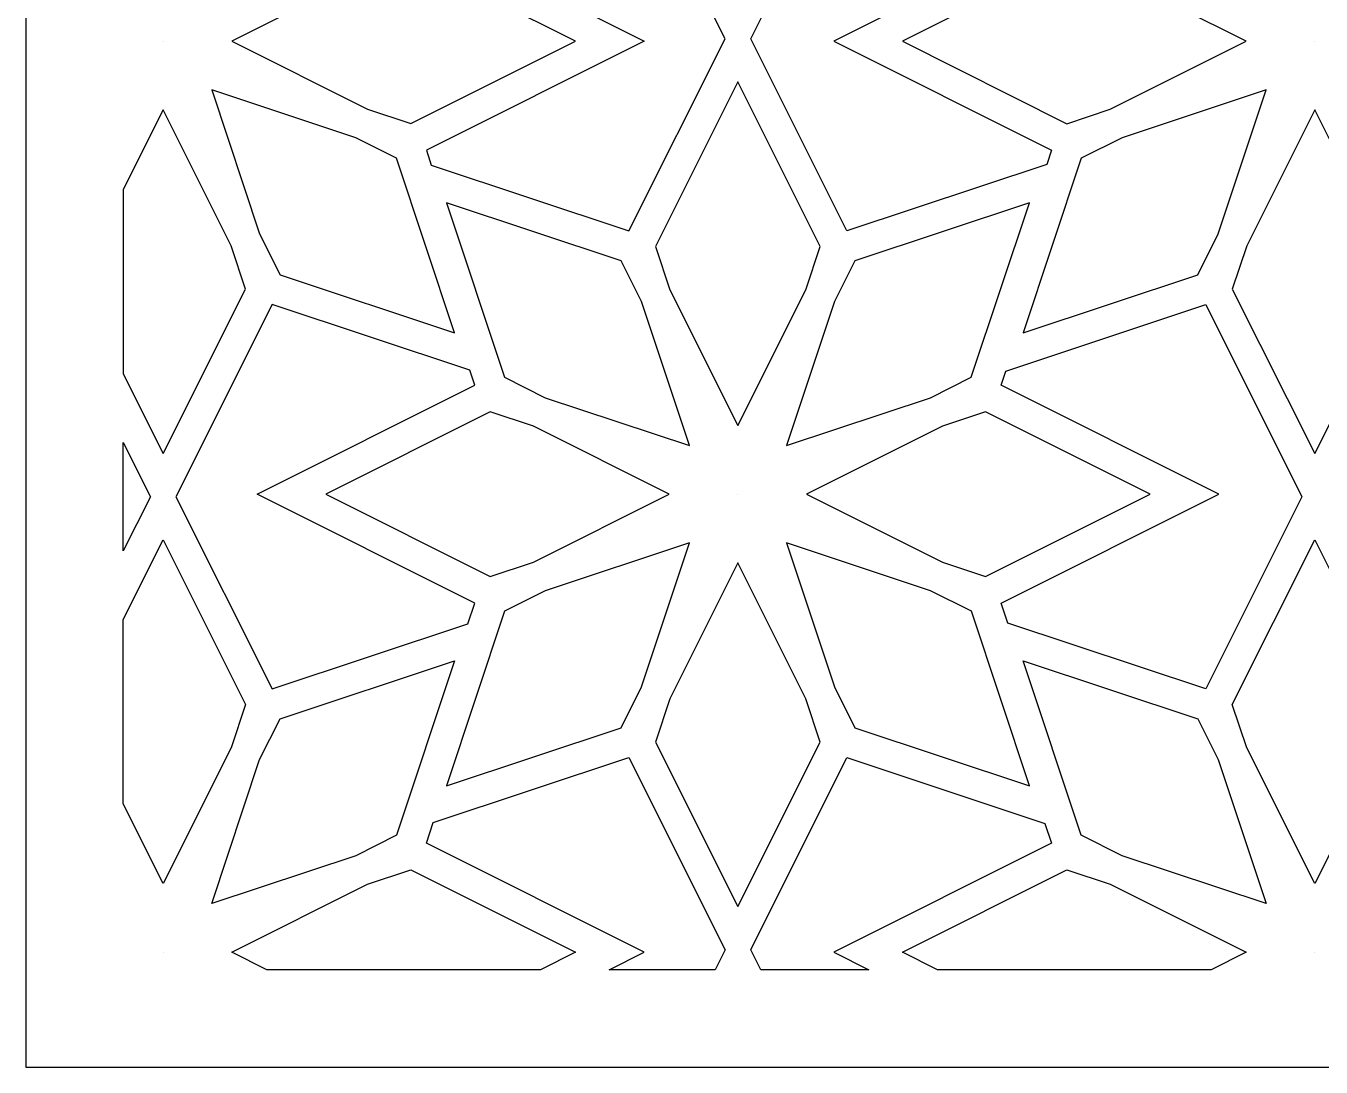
# Model space of a CAD drawing. Header units: centimetres. Extents: x 1.5 to 9.7, y -7.8 to 7.9.
# Drawn here: x 1.501 to 5.629, y -7.845 to -4.528 of the extents above; entities that cross this region are included whole.
import ezdxf

# ---------------------------------------------------------------- set-up
doc = ezdxf.new("R2010")
doc.units = ezdxf.units.CM
doc.header["$MEASUREMENT"] = 0
doc.layers.add('layer 1', color=7, linetype='Continuous')

msp = doc.modelspace()

# ---------------------------------------------------------------- linework, layer by layer
at = {"layer": 'layer 1', "color": 250, "lineweight": 30}
for points, knots in [([(1.50051, -7.84535), (1.50051, -7.84535), (1.50051, -7.72814), (1.50051, -7.72814), (1.50051, -7.72814), (1.50051, -7.72814), (1.50051, -7.58875), (1.50051, -7.58875), (1.50051, -7.58875), (1.50051, -7.58875), (1.50051, -7.36993), (1.50051, -7.36993), (1.50051, -7.36993), (1.50051, -7.36993), (1.50051, -7.23053), (1.50051, -7.23053), (1.50051, -7.23053), (1.50051, -7.23053), (1.50051, -6.71387), (1.50051, -6.71387), (1.50051, -6.71387), (1.50051, -6.71387), (1.50051, -6.61053), (1.50051, -6.61053), (1.50051, -6.61053), (1.50051, -6.61053), (1.50051, -6.09295), (1.50051, -6.09295), (1.50051, -6.09295), (1.50051, -6.09295), (1.50051, -5.94718), (1.50051, -5.94718), (1.50051, -5.94718), (1.50051, -5.94718), (1.50051, -5.44548), (1.50051, -5.44548), (1.50051, -5.44548), (1.50051, -5.44548), (1.50051, -5.34215), (1.50051, -5.34215), (1.50051, -5.34215), (1.50051, -5.34215), (1.50051, -4.82549), (1.50051, -4.82549), (1.50051, -4.82549), (1.50051, -4.82549), (1.50051, -4.68609), (1.50051, -4.68609), (1.50051, -4.68609), (1.50051, -4.68609), (1.50051, -4.46727), (1.50051, -4.46727), (1.50051, -4.46727), (1.50051, -4.46727), (1.50051, -4.32787), (1.50051, -4.32787), (1.50051, -4.32787), (1.50051, -4.32787), (1.50051, -3.81121), (1.50051, -3.81121), (1.50051, -3.81121), (1.50051, -3.81121), (1.50051, -3.70788), (1.50051, -3.70788), (1.50051, -3.70788), (1.50051, -3.70788), (1.50051, -3.19029), (1.50051, -3.19029), (1.50051, -3.19029), (1.50051, -3.19029), (1.50051, -3.04452), (1.50051, -3.04452), (1.50051, -3.04452), (1.50051, -3.04452), (1.50051, -2.54281), (1.50051, -2.54281), (1.50051, -2.54281), (1.50051, -2.54281), (1.50051, -2.43948), (1.50051, -2.43948), (1.50051, -2.43948), (1.50051, -2.43948), (1.50051, -1.92282), (1.50051, -1.92282), (1.50051, -1.92282), (1.50051, -1.92282), (1.50051, -1.78342), (1.50051, -1.78342), (1.50051, -1.78342), (1.50051, -1.78342), (1.50051, -1.5646), (1.50051, -1.5646), (1.50051, -1.5646), (1.50051, -1.5646), (1.50051, -1.4252), (1.50051, -1.4252), (1.50051, -1.4252), (1.50051, -1.4252), (1.50051, -0.90854), (1.50051, -0.90854), (1.50051, -0.90854), (1.50051, -0.90854), (1.50051, -0.80521), (1.50051, -0.80521), (1.50051, -0.80521), (1.50051, -0.80521), (1.50051, -0.28762), (1.50051, -0.28762), (1.50051, -0.28762), (1.50051, -0.28762), (1.50051, -0.14185), (1.50051, -0.14185), (1.50051, -0.14185), (1.50051, -0.14185), (1.50051, 0.35984), (1.50051, 0.35984), (1.50051, 0.35984), (1.50051, 0.35984), (1.50051, 0.46317), (1.50051, 0.46317), (1.50051, 0.46317), (1.50051, 0.46317), (1.50051, 0.97984), (1.50051, 0.97984), (1.50051, 0.97984), (1.50051, 0.97984), (1.50051, 1.11923), (1.50051, 1.11923), (1.50051, 1.11923), (1.50051, 1.11923), (1.50051, 1.33806), (1.50051, 1.33806), (1.50051, 1.33806), (1.50051, 1.33806), (1.50051, 1.47745), (1.50051, 1.47745), (1.50051, 1.47745), (1.50051, 1.47745), (1.50051, 1.99411), (1.50051, 1.99411), (1.50051, 1.99411), (1.50051, 1.99411), (1.50051, 2.09745), (1.50051, 2.09745), (1.50051, 2.09745), (1.50051, 2.09745), (1.50051, 2.61503), (1.50051, 2.61503), (1.50051, 2.61503), (1.50051, 2.61503), (1.50051, 2.7608), (1.50051, 2.7608), (1.50051, 2.7608), (1.50051, 2.7608), (1.50051, 3.26252), (1.50051, 3.26252), (1.50051, 3.26252), (1.50051, 3.26252), (1.50051, 3.36585), (1.50051, 3.36585), (1.50051, 3.36585), (1.50051, 3.36585), (1.50051, 3.88251), (1.50051, 3.88251), (1.50051, 3.88251), (1.50051, 3.88251), (1.50051, 4.0219), (1.50051, 4.0219), (1.50051, 4.0219), (1.50051, 4.0219), (1.50051, 4.24073), (1.50051, 4.24073), (1.50051, 4.24073), (1.50051, 4.24073), (1.50051, 4.38012), (1.50051, 4.38012), (1.50051, 4.38012), (1.50051, 4.38012), (1.50051, 4.89679), (1.50051, 4.89679), (1.50051, 4.89679), (1.50051, 4.89679), (1.50051, 5.00012), (1.50051, 5.00012), (1.50051, 5.00012), (1.50051, 5.00012), (1.50051, 5.5177), (1.50051, 5.5177), (1.50051, 5.5177), (1.50051, 5.5177), (1.50051, 5.66348), (1.50051, 5.66348), (1.50051, 5.66348), (1.50051, 5.66348), (1.50051, 6.16517), (1.50051, 6.16517), (1.50051, 6.16517), (1.50051, 6.16517), (1.50051, 6.2685), (1.50051, 6.2685), (1.50051, 6.2685), (1.50051, 6.2685), (1.50051, 6.78516), (1.50051, 6.78516), (1.50051, 6.78516), (1.50051, 6.78516), (1.50051, 6.92456), (1.50051, 6.92456), (1.50051, 6.92456), (1.50051, 6.92456), (1.50051, 7.14338), (1.50051, 7.14338), (1.50051, 7.14338), (1.50051, 7.14338), (1.50051, 7.28278), (1.50051, 7.28278), (1.50051, 7.28278), (1.50051, 7.28278), (1.50051, 7.79944), (1.50051, 7.79944), (1.50051, 7.79944), (1.50051, 7.79944), (1.50051, 7.87875), (1.50051, 7.87875), (1.50051, 7.87875), (1.50051, 7.87875), (9.72463, 7.87875), (9.72463, 7.87875), (9.72463, 7.87875), (9.72463, 7.87875), (9.72463, 7.85755), (9.72463, 7.85755), (9.72463, 7.85755), (9.72463, 7.85755), (9.72463, 7.75422), (9.72463, 7.75422), (9.72463, 7.75422), (9.72463, 7.75422), (9.72463, 7.23755), (9.72463, 7.23755), (9.72463, 7.23755), (9.72463, 7.23755), (9.72463, 7.09941), (9.72463, 7.09941), (9.72463, 7.09941), (9.72463, 7.09941), (9.72463, 6.87311), (9.72463, 6.87311), (9.72463, 6.87311), (9.72463, 6.87311), (9.72463, 6.73498), (9.72463, 6.73498), (9.72463, 6.73498), (9.72463, 6.73498), (9.72463, 6.21832), (9.72463, 6.21832), (9.72463, 6.21832), (9.72463, 6.21832), (9.72463, 6.11498), (9.72463, 6.11498), (9.72463, 6.11498), (9.72463, 6.11498), (9.72463, 5.61579), (9.72463, 5.61579), (9.72463, 5.61579), (9.72463, 5.61579), (9.72463, 5.46994), (9.72463, 5.46994), (9.72463, 5.46994), (9.72463, 5.46994), (9.72463, 4.95488), (9.72463, 4.95488), (9.72463, 4.95488), (9.72463, 4.95488), (9.72463, 4.85154), (9.72463, 4.85154), (9.72463, 4.85154), (9.72463, 4.85154), (9.72463, 4.33488), (9.72463, 4.33488), (9.72463, 4.33488), (9.72463, 4.33488), (9.72463, 4.19674), (9.72463, 4.19674), (9.72463, 4.19674), (9.72463, 4.19674), (9.72463, 3.97044), (9.72463, 3.97044), (9.72463, 3.97044), (9.72463, 3.97044), (9.72463, 3.8323), (9.72463, 3.8323), (9.72463, 3.8323), (9.72463, 3.8323), (9.72463, 3.31564), (9.72463, 3.31564), (9.72463, 3.31564), (9.72463, 3.31564), (9.72463, 3.21231), (9.72463, 3.21231), (9.72463, 3.21231), (9.72463, 3.21231), (9.72463, 2.71314), (9.72463, 2.71314), (9.72463, 2.71314), (9.72463, 2.71314), (9.72463, 2.56729), (9.72463, 2.56729), (9.72463, 2.56729), (9.72463, 2.56729), (9.72463, 2.05222), (9.72463, 2.05222), (9.72463, 2.05222), (9.72463, 2.05222), (9.72463, 1.94889), (9.72463, 1.94889), (9.72463, 1.94889), (9.72463, 1.94889), (9.72463, 1.43222), (9.72463, 1.43222), (9.72463, 1.43222), (9.72463, 1.43222), (9.72463, 1.29409), (9.72463, 1.29409), (9.72463, 1.29409), (9.72463, 1.29409), (9.72463, 1.06779), (9.72463, 1.06779), (9.72463, 1.06779), (9.72463, 1.06779), (9.72463, 0.92965), (9.72463, 0.92965), (9.72463, 0.92965), (9.72463, 0.92965), (9.72463, 0.41299), (9.72463, 0.41299), (9.72463, 0.41299), (9.72463, 0.41299), (9.72463, 0.30965), (9.72463, 0.30965), (9.72463, 0.30965), (9.72463, 0.30965), (9.72463, -0.18953), (9.72463, -0.18953), (9.72463, -0.18953), (9.72463, -0.18953), (9.72463, -0.33539), (9.72463, -0.33539), (9.72463, -0.33539), (9.72463, -0.33539), (9.72463, -0.85045), (9.72463, -0.85045), (9.72463, -0.85045), (9.72463, -0.85045), (9.72463, -0.95378), (9.72463, -0.95378), (9.72463, -0.95378), (9.72463, -0.95378), (9.72463, -1.47044), (9.72463, -1.47044), (9.72463, -1.47044), (9.72463, -1.47044), (9.72463, -1.60858), (9.72463, -1.60858), (9.72463, -1.60858), (9.72463, -1.60858), (9.72463, -1.83488), (9.72463, -1.83488), (9.72463, -1.83488), (9.72463, -1.83488), (9.72463, -1.97302), (9.72463, -1.97302), (9.72463, -1.97302), (9.72463, -1.97302), (9.72463, -2.48968), (9.72463, -2.48968), (9.72463, -2.48968), (9.72463, -2.48968), (9.72463, -2.59302), (9.72463, -2.59302), (9.72463, -2.59302), (9.72463, -2.59302), (9.72463, -3.09219), (9.72463, -3.09219), (9.72463, -3.09219), (9.72463, -3.09219), (9.72463, -3.23804), (9.72463, -3.23804), (9.72463, -3.23804), (9.72463, -3.23804), (9.72463, -3.7531), (9.72463, -3.7531), (9.72463, -3.7531), (9.72463, -3.7531), (9.72463, -3.85644), (9.72463, -3.85644), (9.72463, -3.85644), (9.72463, -3.85644), (9.72463, -4.3731), (9.72463, -4.3731), (9.72463, -4.3731), (9.72463, -4.3731), (9.72463, -4.51124), (9.72463, -4.51124), (9.72463, -4.51124), (9.72463, -4.51124), (9.72463, -4.73754), (9.72463, -4.73754), (9.72463, -4.73754), (9.72463, -4.73754), (9.72463, -4.87568), (9.72463, -4.87568), (9.72463, -4.87568), (9.72463, -4.87568), (9.72463, -5.39234), (9.72463, -5.39234), (9.72463, -5.39234), (9.72463, -5.39234), (9.72463, -5.49567), (9.72463, -5.49567), (9.72463, -5.49567), (9.72463, -5.49567), (9.72463, -5.99486), (9.72463, -5.99486), (9.72463, -5.99486), (9.72463, -5.99486), (9.72463, -6.14071), (9.72463, -6.14071), (9.72463, -6.14071), (9.72463, -6.14071), (9.72463, -6.65577), (9.72463, -6.65577), (9.72463, -6.65577), (9.72463, -6.65577), (9.72463, -6.75911), (9.72463, -6.75911), (9.72463, -6.75911), (9.72463, -6.75911), (9.72463, -7.27577), (9.72463, -7.27577), (9.72463, -7.27577), (9.72463, -7.27577), (9.72463, -7.41391), (9.72463, -7.41391), (9.72463, -7.41391), (9.72463, -7.41391), (9.72463, -7.64021), (9.72463, -7.64021), (9.72463, -7.64021), (9.72463, -7.64021), (9.72463, -7.77835), (9.72463, -7.77835), (9.72463, -7.77835), (9.72463, -7.77835), (9.72463, -7.84535), (9.72463, -7.84535), (9.72463, -7.84535), (9.72463, -7.84535), (1.50051, -7.84535), (1.50051, -7.84535)], [0, 0, 0, 0, 0.0086207, 0.0086207, 0.0086207, 0.0086207, 0.0172414, 0.0172414, 0.0172414, 0.0172414, 0.0258621, 0.0258621, 0.0258621, 0.0258621, 0.0344828, 0.0344828, 0.0344828, 0.0344828, 0.0431034, 0.0431034, 0.0431034, 0.0431034, 0.0517241, 0.0517241, 0.0517241, 0.0517241, 0.0603448, 0.0603448, 0.0603448, 0.0603448, 0.0689655, 0.0689655, 0.0689655, 0.0689655, 0.0775862, 0.0775862, 0.0775862, 0.0775862, 0.0862069, 0.0862069, 0.0862069, 0.0862069, 0.0948276, 0.0948276, 0.0948276, 0.0948276, 0.1034483, 0.1034483, 0.1034483, 0.1034483, 0.112069, 0.112069, 0.112069, 0.112069, 0.1206897, 0.1206897, 0.1206897, 0.1206897, 0.1293103, 0.1293103, 0.1293103, 0.1293103, 0.137931, 0.137931, 0.137931, 0.137931, 0.1465517, 0.1465517, 0.1465517, 0.1465517, 0.1551724, 0.1551724, 0.1551724, 0.1551724, 0.1637931, 0.1637931, 0.1637931, 0.1637931, 0.1724138, 0.1724138, 0.1724138, 0.1724138, 0.1810345, 0.1810345, 0.1810345, 0.1810345, 0.1896552, 0.1896552, 0.1896552, 0.1896552, 0.1982759, 0.1982759, 0.1982759, 0.1982759, 0.2068966, 0.2068966, 0.2068966, 0.2068966, 0.2155172, 0.2155172, 0.2155172, 0.2155172, 0.2241379, 0.2241379, 0.2241379, 0.2241379, 0.2327586, 0.2327586, 0.2327586, 0.2327586, 0.2413793, 0.2413793, 0.2413793, 0.2413793, 0.25, 0.25, 0.25, 0.25, 0.2586207, 0.2586207, 0.2586207, 0.2586207, 0.2672414, 0.2672414, 0.2672414, 0.2672414, 0.2758621, 0.2758621, 0.2758621, 0.2758621, 0.2844828, 0.2844828, 0.2844828, 0.2844828, 0.2931034, 0.2931034, 0.2931034, 0.2931034, 0.3017241, 0.3017241, 0.3017241, 0.3017241, 0.3103448, 0.3103448, 0.3103448, 0.3103448, 0.3189655, 0.3189655, 0.3189655, 0.3189655, 0.3275862, 0.3275862, 0.3275862, 0.3275862, 0.3362069, 0.3362069, 0.3362069, 0.3362069, 0.3448276, 0.3448276, 0.3448276, 0.3448276, 0.3534483, 0.3534483, 0.3534483, 0.3534483, 0.362069, 0.362069, 0.362069, 0.362069, 0.3706897, 0.3706897, 0.3706897, 0.3706897, 0.3793103, 0.3793103, 0.3793103, 0.3793103, 0.387931, 0.387931, 0.387931, 0.387931, 0.3965517, 0.3965517, 0.3965517, 0.3965517, 0.4051724, 0.4051724, 0.4051724, 0.4051724, 0.4137931, 0.4137931, 0.4137931, 0.4137931, 0.4224138, 0.4224138, 0.4224138, 0.4224138, 0.4310345, 0.4310345, 0.4310345, 0.4310345, 0.4396552, 0.4396552, 0.4396552, 0.4396552, 0.4482759, 0.4482759, 0.4482759, 0.4482759, 0.4568966, 0.4568966, 0.4568966, 0.4568966, 0.4655172, 0.4655172, 0.4655172, 0.4655172, 0.4741379, 0.4741379, 0.4741379, 0.4741379, 0.4827586, 0.4827586, 0.4827586, 0.4827586, 0.4913793, 0.4913793, 0.4913793, 0.4913793, 0.5, 0.5, 0.5, 0.5, 0.5086207, 0.5086207, 0.5086207, 0.5086207, 0.5172414, 0.5172414, 0.5172414, 0.5172414, 0.5258621, 0.5258621, 0.5258621, 0.5258621, 0.5344828, 0.5344828, 0.5344828, 0.5344828, 0.5431034, 0.5431034, 0.5431034, 0.5431034, 0.5517241, 0.5517241, 0.5517241, 0.5517241, 0.5603448, 0.5603448, 0.5603448, 0.5603448, 0.5689655, 0.5689655, 0.5689655, 0.5689655, 0.5775862, 0.5775862, 0.5775862, 0.5775862, 0.5862069, 0.5862069, 0.5862069, 0.5862069, 0.5948276, 0.5948276, 0.5948276, 0.5948276, 0.6034483, 0.6034483, 0.6034483, 0.6034483, 0.612069, 0.612069, 0.612069, 0.612069, 0.6206897, 0.6206897, 0.6206897, 0.6206897, 0.6293103, 0.6293103, 0.6293103, 0.6293103, 0.637931, 0.637931, 0.637931, 0.637931, 0.6465517, 0.6465517, 0.6465517, 0.6465517, 0.6551724, 0.6551724, 0.6551724, 0.6551724, 0.6637931, 0.6637931, 0.6637931, 0.6637931, 0.6724138, 0.6724138, 0.6724138, 0.6724138, 0.6810345, 0.6810345, 0.6810345, 0.6810345, 0.6896552, 0.6896552, 0.6896552, 0.6896552, 0.6982759, 0.6982759, 0.6982759, 0.6982759, 0.7068966, 0.7068966, 0.7068966, 0.7068966, 0.7155172, 0.7155172, 0.7155172, 0.7155172, 0.7241379, 0.7241379, 0.7241379, 0.7241379, 0.7327586, 0.7327586, 0.7327586, 0.7327586, 0.7413793, 0.7413793, 0.7413793, 0.7413793, 0.75, 0.75, 0.75, 0.75, 0.7586207, 0.7586207, 0.7586207, 0.7586207, 0.7672414, 0.7672414, 0.7672414, 0.7672414, 0.7758621, 0.7758621, 0.7758621, 0.7758621, 0.7844828, 0.7844828, 0.7844828, 0.7844828, 0.7931034, 0.7931034, 0.7931034, 0.7931034, 0.8017241, 0.8017241, 0.8017241, 0.8017241, 0.8103448, 0.8103448, 0.8103448, 0.8103448, 0.8189655, 0.8189655, 0.8189655, 0.8189655, 0.8275862, 0.8275862, 0.8275862, 0.8275862, 0.8362069, 0.8362069, 0.8362069, 0.8362069, 0.8448276, 0.8448276, 0.8448276, 0.8448276, 0.8534483, 0.8534483, 0.8534483, 0.8534483, 0.862069, 0.862069, 0.862069, 0.862069, 0.8706897, 0.8706897, 0.8706897, 0.8706897, 0.8793103, 0.8793103, 0.8793103, 0.8793103, 0.887931, 0.887931, 0.887931, 0.887931, 0.8965517, 0.8965517, 0.8965517, 0.8965517, 0.9051724, 0.9051724, 0.9051724, 0.9051724, 0.9137931, 0.9137931, 0.9137931, 0.9137931, 0.9224138, 0.9224138, 0.9224138, 0.9224138, 0.9310345, 0.9310345, 0.9310345, 0.9310345, 0.9396552, 0.9396552, 0.9396552, 0.9396552, 0.9482759, 0.9482759, 0.9482759, 0.9482759, 0.9568966, 0.9568966, 0.9568966, 0.9568966, 0.9655172, 0.9655172, 0.9655172, 0.9655172, 0.9741379, 0.9741379, 0.9741379, 0.9741379, 0.9827586, 0.9827586, 0.9827586, 0.9827586, 1, 1, 1, 1]), ([(2.79264, -4.97174), (2.79264, -4.97174), (2.77682, -4.92415), (2.77682, -4.92415), (2.77682, -4.92415), (2.77682, -4.92415), (3.4706, -4.57667), (3.4706, -4.57667), (3.4706, -4.57667), (3.4706, -4.57667), (2.77681, -4.22919), (2.77681, -4.22919), (2.77681, -4.22919), (2.77681, -4.22919), (2.79857, -4.16376), (2.79857, -4.16376), (2.79857, -4.16376), (2.79857, -4.16376), (3.42238, -3.95629), (3.42238, -3.95629), (3.42238, -3.95629), (3.42238, -3.95629), (3.72912, -4.56873), (3.72912, -4.56873), (3.72912, -4.56873), (3.72912, -4.56873), (3.42238, -5.18117), (3.42238, -5.18117), (3.42238, -5.18117), (3.42238, -5.18117), (2.79264, -4.97174), (2.79264, -4.97174)], [0, 0, 0, 0, 0.1111111, 0.1111111, 0.1111111, 0.1111111, 0.2222222, 0.2222222, 0.2222222, 0.2222222, 0.3333333, 0.3333333, 0.3333333, 0.3333333, 0.4444444, 0.4444444, 0.4444444, 0.4444444, 0.5555556, 0.5555556, 0.5555556, 0.5555556, 0.6666667, 0.6666667, 0.6666667, 0.6666667, 0.7777778, 0.7777778, 0.7777778, 0.7777778, 1, 1, 1, 1]), ([(4.74828, -4.16614), (4.74828, -4.16614), (4.11735, -3.9563), (4.11735, -3.9563), (4.11735, -3.9563), (4.11735, -3.9563), (3.81061, -4.56873), (3.81061, -4.56873), (3.81061, -4.56873), (3.81061, -4.56873), (4.11735, -5.18117), (4.11735, -5.18117), (4.11735, -5.18117), (4.11735, -5.18117), (4.75423, -4.96935), (4.75423, -4.96935), (4.75423, -4.96935), (4.75423, -4.96935), (4.76926, -4.92417), (4.76926, -4.92417), (4.76926, -4.92417), (4.76926, -4.92417), (4.07547, -4.57668), (4.07547, -4.57668), (4.07547, -4.57668), (4.07547, -4.57668), (4.76925, -4.2292), (4.76925, -4.2292), (4.76925, -4.2292), (4.76925, -4.2292), (4.74828, -4.16614), (4.74828, -4.16614)], [0, 0, 0, 0, 0.1111111, 0.1111111, 0.1111111, 0.1111111, 0.2222222, 0.2222222, 0.2222222, 0.2222222, 0.3333333, 0.3333333, 0.3333333, 0.3333333, 0.4444444, 0.4444444, 0.4444444, 0.4444444, 0.5555556, 0.5555556, 0.5555556, 0.5555556, 0.6666667, 0.6666667, 0.6666667, 0.6666667, 0.7777778, 0.7777778, 0.7777778, 0.7777778, 1, 1, 1, 1]), ([(2.7274, -4.83924), (2.7274, -4.83924), (2.58966, -4.79343), (2.58966, -4.79343), (2.58966, -4.79343), (2.58966, -4.79343), (2.15688, -4.57667), (2.15688, -4.57667), (2.15688, -4.57667), (2.15688, -4.57667), (2.58965, -4.35992), (2.58965, -4.35992), (2.58965, -4.35992), (2.58965, -4.35992), (2.7274, -4.31411), (2.7274, -4.31411), (2.7274, -4.31411), (2.7274, -4.31411), (3.25165, -4.57667), (3.25165, -4.57667), (3.25165, -4.57667), (3.25165, -4.57667), (2.7274, -4.83924), (2.7274, -4.83924)], [0, 0, 0, 0, 0.1428571, 0.1428571, 0.1428571, 0.1428571, 0.2857143, 0.2857143, 0.2857143, 0.2857143, 0.4285714, 0.4285714, 0.4285714, 0.4285714, 0.5714286, 0.5714286, 0.5714286, 0.5714286, 0.7142857, 0.7142857, 0.7142857, 0.7142857, 1, 1, 1, 1]), ([(4.95643, -4.79343), (4.95643, -4.79343), (4.81867, -4.83925), (4.81867, -4.83925), (4.81867, -4.83925), (4.81867, -4.83925), (4.29442, -4.57668), (4.29442, -4.57668), (4.29442, -4.57668), (4.29442, -4.57668), (4.81867, -4.31411), (4.81867, -4.31411), (4.81867, -4.31411), (4.81867, -4.31411), (4.95642, -4.35992), (4.95642, -4.35992), (4.95642, -4.35992), (4.95642, -4.35992), (5.3892, -4.57668), (5.3892, -4.57668), (5.3892, -4.57668), (5.3892, -4.57668), (4.95643, -4.79343), (4.95643, -4.79343)], [0, 0, 0, 0, 0.1428571, 0.1428571, 0.1428571, 0.1428571, 0.2857143, 0.2857143, 0.2857143, 0.2857143, 0.4285714, 0.4285714, 0.4285714, 0.4285714, 0.5714286, 0.5714286, 0.5714286, 0.5714286, 0.7142857, 0.7142857, 0.7142857, 0.7142857, 1, 1, 1, 1]), ([(1.93791, -4.57669), (1.93791, -4.57669), (1.93792, -4.57668), (1.93792, -4.57668), (1.93792, -4.57668), (1.93792, -4.57668), (1.93791, -4.57668), (1.93791, -4.57668), (1.93791, -4.57668), (1.93791, -4.57668), (1.93791, -4.57668), (1.93791, -4.57668), (1.93791, -4.57668), (1.93791, -4.57668), (1.93791, -4.57667), (1.93791, -4.57667), (1.93791, -4.57667), (1.93791, -4.57667), (1.93791, -4.57668), (1.93791, -4.57668), (1.93791, -4.57668), (1.93791, -4.57668), (1.93793, -4.57666), (1.93793, -4.57666), (1.93793, -4.57666), (1.93793, -4.57666), (1.93792, -4.57667), (1.93792, -4.57667), (1.93792, -4.57667), (1.93792, -4.57667), (1.93793, -4.57667), (1.93793, -4.57667), (1.93793, -4.57667), (1.93793, -4.57667), (1.93792, -4.57667), (1.93792, -4.57667), (1.93792, -4.57667), (1.93792, -4.57667), (1.93794, -4.57668), (1.93794, -4.57668), (1.93794, -4.57668), (1.93794, -4.57668), (1.93793, -4.57668), (1.93793, -4.57668), (1.93793, -4.57668), (1.93793, -4.57668), (1.93793, -4.57669), (1.93793, -4.57669), (1.93793, -4.57669), (1.93793, -4.57669), (1.93793, -4.57668), (1.93793, -4.57668), (1.93793, -4.57668), (1.93793, -4.57668), (1.93792, -4.5767), (1.93792, -4.5767), (1.93792, -4.5767), (1.93792, -4.5767), (1.93792, -4.57668), (1.93792, -4.57668), (1.93792, -4.57668), (1.93792, -4.57668), (1.93791, -4.57669), (1.93791, -4.57669)], [0, 0, 0, 0, 0.0588235, 0.0588235, 0.0588235, 0.0588235, 0.1176471, 0.1176471, 0.1176471, 0.1176471, 0.1764706, 0.1764706, 0.1764706, 0.1764706, 0.2352941, 0.2352941, 0.2352941, 0.2352941, 0.2941176, 0.2941176, 0.2941176, 0.2941176, 0.3529412, 0.3529412, 0.3529412, 0.3529412, 0.4117647, 0.4117647, 0.4117647, 0.4117647, 0.4705882, 0.4705882, 0.4705882, 0.4705882, 0.5294118, 0.5294118, 0.5294118, 0.5294118, 0.5882353, 0.5882353, 0.5882353, 0.5882353, 0.6470588, 0.6470588, 0.6470588, 0.6470588, 0.7058824, 0.7058824, 0.7058824, 0.7058824, 0.7647059, 0.7647059, 0.7647059, 0.7647059, 0.8235294, 0.8235294, 0.8235294, 0.8235294, 0.8823529, 0.8823529, 0.8823529, 0.8823529, 1, 1, 1, 1]), ([(5.60814, -4.57669), (5.60814, -4.57669), (5.60815, -4.57668), (5.60815, -4.57668), (5.60815, -4.57668), (5.60815, -4.57668), (5.60814, -4.57668), (5.60814, -4.57668), (5.60814, -4.57668), (5.60814, -4.57668), (5.60815, -4.57668), (5.60815, -4.57668), (5.60815, -4.57668), (5.60815, -4.57668), (5.60815, -4.57667), (5.60815, -4.57667), (5.60815, -4.57667), (5.60815, -4.57667), (5.60815, -4.57668), (5.60815, -4.57668), (5.60815, -4.57668), (5.60815, -4.57668), (5.60815, -4.57666), (5.60815, -4.57666), (5.60815, -4.57666), (5.60815, -4.57666), (5.60815, -4.57667), (5.60815, -4.57667), (5.60815, -4.57667), (5.60815, -4.57667), (5.60816, -4.57667), (5.60816, -4.57667), (5.60816, -4.57667), (5.60816, -4.57667), (5.60815, -4.57667), (5.60815, -4.57667), (5.60815, -4.57667), (5.60815, -4.57667), (5.60817, -4.57668), (5.60817, -4.57668), (5.60817, -4.57668), (5.60817, -4.57668), (5.60815, -4.57668), (5.60815, -4.57668), (5.60815, -4.57668), (5.60815, -4.57668), (5.60816, -4.57669), (5.60816, -4.57669), (5.60816, -4.57669), (5.60816, -4.57669), (5.60815, -4.57668), (5.60815, -4.57668), (5.60815, -4.57668), (5.60815, -4.57668), (5.60815, -4.5767), (5.60815, -4.5767), (5.60815, -4.5767), (5.60815, -4.5767), (5.60815, -4.57668), (5.60815, -4.57668), (5.60815, -4.57668), (5.60815, -4.57668), (5.60814, -4.57669), (5.60814, -4.57669)], [0, 0, 0, 0, 0.0588235, 0.0588235, 0.0588235, 0.0588235, 0.1176471, 0.1176471, 0.1176471, 0.1176471, 0.1764706, 0.1764706, 0.1764706, 0.1764706, 0.2352941, 0.2352941, 0.2352941, 0.2352941, 0.2941176, 0.2941176, 0.2941176, 0.2941176, 0.3529412, 0.3529412, 0.3529412, 0.3529412, 0.4117647, 0.4117647, 0.4117647, 0.4117647, 0.4705882, 0.4705882, 0.4705882, 0.4705882, 0.5294118, 0.5294118, 0.5294118, 0.5294118, 0.5882353, 0.5882353, 0.5882353, 0.5882353, 0.6470588, 0.6470588, 0.6470588, 0.6470588, 0.7058824, 0.7058824, 0.7058824, 0.7058824, 0.7647059, 0.7647059, 0.7647059, 0.7647059, 0.8235294, 0.8235294, 0.8235294, 0.8235294, 0.8823529, 0.8823529, 0.8823529, 0.8823529, 1, 1, 1, 1]), ([(2.31051, -5.32058), (2.31051, -5.32058), (2.2455, -5.19079), (2.2455, -5.19079), (2.2455, -5.19079), (2.2455, -5.19079), (2.09275, -4.7315), (2.09275, -4.7315), (2.09275, -4.7315), (2.09275, -4.7315), (2.55203, -4.88425), (2.55203, -4.88425), (2.55203, -4.88425), (2.55203, -4.88425), (2.68184, -4.94926), (2.68184, -4.94926), (2.68184, -4.94926), (2.68184, -4.94926), (2.86687, -5.50562), (2.86687, -5.50562), (2.86687, -5.50562), (2.86687, -5.50562), (2.31051, -5.32058), (2.31051, -5.32058)], [0, 0, 0, 0, 0.1428571, 0.1428571, 0.1428571, 0.1428571, 0.2857143, 0.2857143, 0.2857143, 0.2857143, 0.4285714, 0.4285714, 0.4285714, 0.4285714, 0.5714286, 0.5714286, 0.5714286, 0.5714286, 0.7142857, 0.7142857, 0.7142857, 0.7142857, 1, 1, 1, 1]), ([(4.03244, -5.23059), (4.03244, -5.23059), (3.98662, -5.36833), (3.98662, -5.36833), (3.98662, -5.36833), (3.98662, -5.36833), (3.76987, -5.80111), (3.76987, -5.80111), (3.76987, -5.80111), (3.76987, -5.80111), (3.55311, -5.36834), (3.55311, -5.36834), (3.55311, -5.36834), (3.55311, -5.36834), (3.5073, -5.23058), (3.5073, -5.23058), (3.5073, -5.23058), (3.5073, -5.23058), (3.76986, -4.70634), (3.76986, -4.70634), (3.76986, -4.70634), (3.76986, -4.70634), (4.03244, -5.23059), (4.03244, -5.23059)], [0, 0, 0, 0, 0.1428571, 0.1428571, 0.1428571, 0.1428571, 0.2857143, 0.2857143, 0.2857143, 0.2857143, 0.4285714, 0.4285714, 0.4285714, 0.4285714, 0.5714286, 0.5714286, 0.5714286, 0.5714286, 0.7142857, 0.7142857, 0.7142857, 0.7142857, 1, 1, 1, 1]), ([(4.86425, -4.94926), (4.86425, -4.94926), (4.99403, -4.88425), (4.99403, -4.88425), (4.99403, -4.88425), (4.99403, -4.88425), (5.45333, -4.7315), (5.45333, -4.7315), (5.45333, -4.7315), (5.45333, -4.7315), (5.30058, -5.19079), (5.30058, -5.19079), (5.30058, -5.19079), (5.30058, -5.19079), (5.23557, -5.32059), (5.23557, -5.32059), (5.23557, -5.32059), (5.23557, -5.32059), (4.67921, -5.50562), (4.67921, -5.50562), (4.67921, -5.50562), (4.67921, -5.50562), (4.86425, -4.94926), (4.86425, -4.94926)], [0, 0, 0, 0, 0.1428571, 0.1428571, 0.1428571, 0.1428571, 0.2857143, 0.2857143, 0.2857143, 0.2857143, 0.4285714, 0.4285714, 0.4285714, 0.4285714, 0.5714286, 0.5714286, 0.5714286, 0.5714286, 0.7142857, 0.7142857, 0.7142857, 0.7142857, 1, 1, 1, 1]), ([(1.81086, -5.04934), (1.81086, -5.04934), (1.93793, -4.79563), (1.93793, -4.79563), (1.93793, -4.79563), (1.93793, -4.79563), (2.15468, -5.2284), (2.15468, -5.2284), (2.15468, -5.2284), (2.15468, -5.2284), (2.20049, -5.36616), (2.20049, -5.36616), (2.20049, -5.36616), (2.20049, -5.36616), (1.93793, -5.8904), (1.93793, -5.8904), (1.93793, -5.8904), (1.93793, -5.8904), (1.81086, -5.63669), (1.81086, -5.63669), (1.81086, -5.63669), (1.81086, -5.63669), (1.81086, -5.04934), (1.81086, -5.04934)], [0, 0, 0, 0, 0.1428571, 0.1428571, 0.1428571, 0.1428571, 0.2857143, 0.2857143, 0.2857143, 0.2857143, 0.4285714, 0.4285714, 0.4285714, 0.4285714, 0.5714286, 0.5714286, 0.5714286, 0.5714286, 0.7142857, 0.7142857, 0.7142857, 0.7142857, 1, 1, 1, 1]), ([(5.34559, -5.36616), (5.34559, -5.36616), (5.3914, -5.22841), (5.3914, -5.22841), (5.3914, -5.22841), (5.3914, -5.22841), (5.60815, -4.79563), (5.60815, -4.79563), (5.60815, -4.79563), (5.60815, -4.79563), (5.82491, -5.2284), (5.82491, -5.2284), (5.82491, -5.2284), (5.82491, -5.2284), (5.87072, -5.36616), (5.87072, -5.36616), (5.87072, -5.36616), (5.87072, -5.36616), (5.60815, -5.8904), (5.60815, -5.8904), (5.60815, -5.8904), (5.60815, -5.8904), (5.34559, -5.36616), (5.34559, -5.36616)], [0, 0, 0, 0, 0.1428571, 0.1428571, 0.1428571, 0.1428571, 0.2857143, 0.2857143, 0.2857143, 0.2857143, 0.4285714, 0.4285714, 0.4285714, 0.4285714, 0.5714286, 0.5714286, 0.5714286, 0.5714286, 0.7142857, 0.7142857, 0.7142857, 0.7142857, 1, 1, 1, 1]), ([(3.39728, -5.27616), (3.39728, -5.27616), (3.46229, -5.40595), (3.46229, -5.40595), (3.46229, -5.40595), (3.46229, -5.40595), (3.61504, -5.86524), (3.61504, -5.86524), (3.61504, -5.86524), (3.61504, -5.86524), (3.15576, -5.71249), (3.15576, -5.71249), (3.15576, -5.71249), (3.15576, -5.71249), (3.02596, -5.64748), (3.02596, -5.64748), (3.02596, -5.64748), (3.02596, -5.64748), (2.84092, -5.09112), (2.84092, -5.09112), (2.84092, -5.09112), (2.84092, -5.09112), (3.39728, -5.27616), (3.39728, -5.27616)], [0, 0, 0, 0, 0.1428571, 0.1428571, 0.1428571, 0.1428571, 0.2857143, 0.2857143, 0.2857143, 0.2857143, 0.4285714, 0.4285714, 0.4285714, 0.4285714, 0.5714286, 0.5714286, 0.5714286, 0.5714286, 0.7142857, 0.7142857, 0.7142857, 0.7142857, 1, 1, 1, 1]), ([(4.51377, -5.64748), (4.51377, -5.64748), (4.38398, -5.71249), (4.38398, -5.71249), (4.38398, -5.71249), (4.38398, -5.71249), (3.92469, -5.86524), (3.92469, -5.86524), (3.92469, -5.86524), (3.92469, -5.86524), (4.07744, -5.40595), (4.07744, -5.40595), (4.07744, -5.40595), (4.07744, -5.40595), (4.14245, -5.27615), (4.14245, -5.27615), (4.14245, -5.27615), (4.14245, -5.27615), (4.69881, -5.09112), (4.69881, -5.09112), (4.69881, -5.09112), (4.69881, -5.09112), (4.51377, -5.64748), (4.51377, -5.64748)], [0, 0, 0, 0, 0.1428571, 0.1428571, 0.1428571, 0.1428571, 0.2857143, 0.2857143, 0.2857143, 0.2857143, 0.4285714, 0.4285714, 0.4285714, 0.4285714, 0.5714286, 0.5714286, 0.5714286, 0.5714286, 0.7142857, 0.7142857, 0.7142857, 0.7142857, 1, 1, 1, 1]), ([(1.97867, -6.02801), (1.97867, -6.02801), (2.28541, -5.41557), (2.28541, -5.41557), (2.28541, -5.41557), (2.28541, -5.41557), (2.91514, -5.62501), (2.91514, -5.62501), (2.91514, -5.62501), (2.91514, -5.62501), (2.93097, -5.67259), (2.93097, -5.67259), (2.93097, -5.67259), (2.93097, -5.67259), (2.23719, -6.02007), (2.23719, -6.02007), (2.23719, -6.02007), (2.23719, -6.02007), (2.93098, -6.36755), (2.93098, -6.36755), (2.93098, -6.36755), (2.93098, -6.36755), (2.90922, -6.43298), (2.90922, -6.43298), (2.90922, -6.43298), (2.90922, -6.43298), (2.28541, -6.64045), (2.28541, -6.64045), (2.28541, -6.64045), (2.28541, -6.64045), (1.97867, -6.02801), (1.97867, -6.02801)], [0, 0, 0, 0, 0.1111111, 0.1111111, 0.1111111, 0.1111111, 0.2222222, 0.2222222, 0.2222222, 0.2222222, 0.3333333, 0.3333333, 0.3333333, 0.3333333, 0.4444444, 0.4444444, 0.4444444, 0.4444444, 0.5555556, 0.5555556, 0.5555556, 0.5555556, 0.6666667, 0.6666667, 0.6666667, 0.6666667, 0.7777778, 0.7777778, 0.7777778, 0.7777778, 1, 1, 1, 1]), ([(4.62974, -6.43061), (4.62974, -6.43061), (5.26068, -6.64044), (5.26068, -6.64044), (5.26068, -6.64044), (5.26068, -6.64044), (5.56741, -6.02801), (5.56741, -6.02801), (5.56741, -6.02801), (5.56741, -6.02801), (5.26068, -5.41557), (5.26068, -5.41557), (5.26068, -5.41557), (5.26068, -5.41557), (4.6238, -5.62738), (4.6238, -5.62738), (4.6238, -5.62738), (4.6238, -5.62738), (4.60876, -5.67258), (4.60876, -5.67258), (4.60876, -5.67258), (4.60876, -5.67258), (5.30255, -6.02006), (5.30255, -6.02006), (5.30255, -6.02006), (5.30255, -6.02006), (4.60877, -6.36754), (4.60877, -6.36754), (4.60877, -6.36754), (4.60877, -6.36754), (4.62974, -6.43061), (4.62974, -6.43061)], [0, 0, 0, 0, 0.1111111, 0.1111111, 0.1111111, 0.1111111, 0.2222222, 0.2222222, 0.2222222, 0.2222222, 0.3333333, 0.3333333, 0.3333333, 0.3333333, 0.4444444, 0.4444444, 0.4444444, 0.4444444, 0.5555556, 0.5555556, 0.5555556, 0.5555556, 0.6666667, 0.6666667, 0.6666667, 0.6666667, 0.7777778, 0.7777778, 0.7777778, 0.7777778, 1, 1, 1, 1]), ([(3.11815, -6.23682), (3.11815, -6.23682), (2.98039, -6.28264), (2.98039, -6.28264), (2.98039, -6.28264), (2.98039, -6.28264), (2.45614, -6.02007), (2.45614, -6.02007), (2.45614, -6.02007), (2.45614, -6.02007), (2.98039, -5.7575), (2.98039, -5.7575), (2.98039, -5.7575), (2.98039, -5.7575), (3.11813, -5.80331), (3.11813, -5.80331), (3.11813, -5.80331), (3.11813, -5.80331), (3.55091, -6.02007), (3.55091, -6.02007), (3.55091, -6.02007), (3.55091, -6.02007), (3.11815, -6.23682), (3.11815, -6.23682)], [0, 0, 0, 0, 0.1428571, 0.1428571, 0.1428571, 0.1428571, 0.2857143, 0.2857143, 0.2857143, 0.2857143, 0.4285714, 0.4285714, 0.4285714, 0.4285714, 0.5714286, 0.5714286, 0.5714286, 0.5714286, 0.7142857, 0.7142857, 0.7142857, 0.7142857, 1, 1, 1, 1]), ([(4.55935, -6.28263), (4.55935, -6.28263), (4.4216, -6.23682), (4.4216, -6.23682), (4.4216, -6.23682), (4.4216, -6.23682), (3.98882, -6.02006), (3.98882, -6.02006), (3.98882, -6.02006), (3.98882, -6.02006), (4.42159, -5.80331), (4.42159, -5.80331), (4.42159, -5.80331), (4.42159, -5.80331), (4.55935, -5.7575), (4.55935, -5.7575), (4.55935, -5.7575), (4.55935, -5.7575), (5.0836, -6.02006), (5.0836, -6.02006), (5.0836, -6.02006), (5.0836, -6.02006), (4.55935, -6.28263), (4.55935, -6.28263)], [0, 0, 0, 0, 0.1428571, 0.1428571, 0.1428571, 0.1428571, 0.2857143, 0.2857143, 0.2857143, 0.2857143, 0.4285714, 0.4285714, 0.4285714, 0.4285714, 0.5714286, 0.5714286, 0.5714286, 0.5714286, 0.7142857, 0.7142857, 0.7142857, 0.7142857, 1, 1, 1, 1]), ([(1.81086, -6.20037), (1.81086, -6.20037), (1.89718, -6.02801), (1.89718, -6.02801), (1.89718, -6.02801), (1.89718, -6.02801), (1.81086, -5.85565), (1.81086, -5.85565), (1.81086, -5.85565), (1.81086, -5.85565), (1.81086, -6.20037), (1.81086, -6.20037)], [0, 0, 0, 0, 0.25, 0.25, 0.25, 0.25, 0.5, 0.5, 0.5, 0.5, 1, 1, 1, 1]), ([(3.76985, -6.02008), (3.76985, -6.02008), (3.76987, -6.02007), (3.76987, -6.02007), (3.76987, -6.02007), (3.76987, -6.02007), (3.76986, -6.02006), (3.76986, -6.02006), (3.76986, -6.02006), (3.76986, -6.02006), (3.76986, -6.02007), (3.76986, -6.02007), (3.76986, -6.02007), (3.76986, -6.02007), (3.76986, -6.02006), (3.76986, -6.02006), (3.76986, -6.02006), (3.76986, -6.02006), (3.76986, -6.02006), (3.76986, -6.02006), (3.76986, -6.02006), (3.76986, -6.02006), (3.76987, -6.02005), (3.76987, -6.02005), (3.76987, -6.02005), (3.76987, -6.02005), (3.76987, -6.02006), (3.76987, -6.02006), (3.76987, -6.02006), (3.76987, -6.02006), (3.76988, -6.02006), (3.76988, -6.02006), (3.76988, -6.02006), (3.76988, -6.02006), (3.76987, -6.02006), (3.76987, -6.02006), (3.76987, -6.02006), (3.76987, -6.02006), (3.76989, -6.02007), (3.76989, -6.02007), (3.76989, -6.02007), (3.76989, -6.02007), (3.76987, -6.02006), (3.76987, -6.02006), (3.76987, -6.02006), (3.76987, -6.02006), (3.76988, -6.02008), (3.76988, -6.02008), (3.76988, -6.02008), (3.76988, -6.02008), (3.76987, -6.02007), (3.76987, -6.02007), (3.76987, -6.02007), (3.76987, -6.02007), (3.76987, -6.02008), (3.76987, -6.02008), (3.76987, -6.02008), (3.76987, -6.02008), (3.76987, -6.02007), (3.76987, -6.02007), (3.76987, -6.02007), (3.76987, -6.02007), (3.76985, -6.02008), (3.76985, -6.02008)], [0, 0, 0, 0, 0.0588235, 0.0588235, 0.0588235, 0.0588235, 0.1176471, 0.1176471, 0.1176471, 0.1176471, 0.1764706, 0.1764706, 0.1764706, 0.1764706, 0.2352941, 0.2352941, 0.2352941, 0.2352941, 0.2941176, 0.2941176, 0.2941176, 0.2941176, 0.3529412, 0.3529412, 0.3529412, 0.3529412, 0.4117647, 0.4117647, 0.4117647, 0.4117647, 0.4705882, 0.4705882, 0.4705882, 0.4705882, 0.5294118, 0.5294118, 0.5294118, 0.5294118, 0.5882353, 0.5882353, 0.5882353, 0.5882353, 0.6470588, 0.6470588, 0.6470588, 0.6470588, 0.7058824, 0.7058824, 0.7058824, 0.7058824, 0.7647059, 0.7647059, 0.7647059, 0.7647059, 0.8235294, 0.8235294, 0.8235294, 0.8235294, 0.8823529, 0.8823529, 0.8823529, 0.8823529, 1, 1, 1, 1]), ([(1.81086, -7.00668), (1.81086, -7.00668), (1.93793, -7.26039), (1.93793, -7.26039), (1.93793, -7.26039), (1.93793, -7.26039), (2.15468, -6.82761), (2.15468, -6.82761), (2.15468, -6.82761), (2.15468, -6.82761), (2.20049, -6.68986), (2.20049, -6.68986), (2.20049, -6.68986), (2.20049, -6.68986), (1.93793, -6.16561), (1.93793, -6.16561), (1.93793, -6.16561), (1.93793, -6.16561), (1.81086, -6.41932), (1.81086, -6.41932), (1.81086, -6.41932), (1.81086, -6.41932), (1.81086, -7.00668), (1.81086, -7.00668)], [0, 0, 0, 0, 0.1428571, 0.1428571, 0.1428571, 0.1428571, 0.2857143, 0.2857143, 0.2857143, 0.2857143, 0.4285714, 0.4285714, 0.4285714, 0.4285714, 0.5714286, 0.5714286, 0.5714286, 0.5714286, 0.7142857, 0.7142857, 0.7142857, 0.7142857, 1, 1, 1, 1]), ([(3.02596, -6.39265), (3.02596, -6.39265), (3.15576, -6.32764), (3.15576, -6.32764), (3.15576, -6.32764), (3.15576, -6.32764), (3.61505, -6.17489), (3.61505, -6.17489), (3.61505, -6.17489), (3.61505, -6.17489), (3.4623, -6.63418), (3.4623, -6.63418), (3.4623, -6.63418), (3.4623, -6.63418), (3.39729, -6.76398), (3.39729, -6.76398), (3.39729, -6.76398), (3.39729, -6.76398), (2.84093, -6.94901), (2.84093, -6.94901), (2.84093, -6.94901), (2.84093, -6.94901), (3.02596, -6.39265), (3.02596, -6.39265)], [0, 0, 0, 0, 0.1428571, 0.1428571, 0.1428571, 0.1428571, 0.2857143, 0.2857143, 0.2857143, 0.2857143, 0.4285714, 0.4285714, 0.4285714, 0.4285714, 0.5714286, 0.5714286, 0.5714286, 0.5714286, 0.7142857, 0.7142857, 0.7142857, 0.7142857, 1, 1, 1, 1]), ([(4.14246, -6.76397), (4.14246, -6.76397), (4.07745, -6.63418), (4.07745, -6.63418), (4.07745, -6.63418), (4.07745, -6.63418), (3.9247, -6.17489), (3.9247, -6.17489), (3.9247, -6.17489), (3.9247, -6.17489), (4.38398, -6.32764), (4.38398, -6.32764), (4.38398, -6.32764), (4.38398, -6.32764), (4.51378, -6.39265), (4.51378, -6.39265), (4.51378, -6.39265), (4.51378, -6.39265), (4.69882, -6.94901), (4.69882, -6.94901), (4.69882, -6.94901), (4.69882, -6.94901), (4.14246, -6.76397), (4.14246, -6.76397)], [0, 0, 0, 0, 0.1428571, 0.1428571, 0.1428571, 0.1428571, 0.2857143, 0.2857143, 0.2857143, 0.2857143, 0.4285714, 0.4285714, 0.4285714, 0.4285714, 0.5714286, 0.5714286, 0.5714286, 0.5714286, 0.7142857, 0.7142857, 0.7142857, 0.7142857, 1, 1, 1, 1]), ([(5.34559, -6.68986), (5.34559, -6.68986), (5.3914, -6.82761), (5.3914, -6.82761), (5.3914, -6.82761), (5.3914, -6.82761), (5.60815, -7.26039), (5.60815, -7.26039), (5.60815, -7.26039), (5.60815, -7.26039), (5.82491, -6.82761), (5.82491, -6.82761), (5.82491, -6.82761), (5.82491, -6.82761), (5.87072, -6.68986), (5.87072, -6.68986), (5.87072, -6.68986), (5.87072, -6.68986), (5.60815, -6.16561), (5.60815, -6.16561), (5.60815, -6.16561), (5.60815, -6.16561), (5.34559, -6.68986), (5.34559, -6.68986)], [0, 0, 0, 0, 0.1428571, 0.1428571, 0.1428571, 0.1428571, 0.2857143, 0.2857143, 0.2857143, 0.2857143, 0.4285714, 0.4285714, 0.4285714, 0.4285714, 0.5714286, 0.5714286, 0.5714286, 0.5714286, 0.7142857, 0.7142857, 0.7142857, 0.7142857, 1, 1, 1, 1]), ([(3.5073, -6.80954), (3.5073, -6.80954), (3.55312, -6.6718), (3.55312, -6.6718), (3.55312, -6.6718), (3.55312, -6.6718), (3.76987, -6.23902), (3.76987, -6.23902), (3.76987, -6.23902), (3.76987, -6.23902), (3.98663, -6.67179), (3.98663, -6.67179), (3.98663, -6.67179), (3.98663, -6.67179), (4.03244, -6.80955), (4.03244, -6.80955), (4.03244, -6.80955), (4.03244, -6.80955), (3.76987, -7.33379), (3.76987, -7.33379), (3.76987, -7.33379), (3.76987, -7.33379), (3.5073, -6.80954), (3.5073, -6.80954)], [0, 0, 0, 0, 0.1428571, 0.1428571, 0.1428571, 0.1428571, 0.2857143, 0.2857143, 0.2857143, 0.2857143, 0.4285714, 0.4285714, 0.4285714, 0.4285714, 0.5714286, 0.5714286, 0.5714286, 0.5714286, 0.7142857, 0.7142857, 0.7142857, 0.7142857, 1, 1, 1, 1]), ([(2.31051, -6.73543), (2.31051, -6.73543), (2.2455, -6.86523), (2.2455, -6.86523), (2.2455, -6.86523), (2.2455, -6.86523), (2.09275, -7.32452), (2.09275, -7.32452), (2.09275, -7.32452), (2.09275, -7.32452), (2.55203, -7.17177), (2.55203, -7.17177), (2.55203, -7.17177), (2.55203, -7.17177), (2.68184, -7.10676), (2.68184, -7.10676), (2.68184, -7.10676), (2.68184, -7.10676), (2.86687, -6.5504), (2.86687, -6.5504), (2.86687, -6.5504), (2.86687, -6.5504), (2.31051, -6.73543), (2.31051, -6.73543)], [0, 0, 0, 0, 0.1428571, 0.1428571, 0.1428571, 0.1428571, 0.2857143, 0.2857143, 0.2857143, 0.2857143, 0.4285714, 0.4285714, 0.4285714, 0.4285714, 0.5714286, 0.5714286, 0.5714286, 0.5714286, 0.7142857, 0.7142857, 0.7142857, 0.7142857, 1, 1, 1, 1]), ([(4.86425, -7.10676), (4.86425, -7.10676), (4.99403, -7.17176), (4.99403, -7.17176), (4.99403, -7.17176), (4.99403, -7.17176), (5.45333, -7.32452), (5.45333, -7.32452), (5.45333, -7.32452), (5.45333, -7.32452), (5.30058, -6.86523), (5.30058, -6.86523), (5.30058, -6.86523), (5.30058, -6.86523), (5.23557, -6.73543), (5.23557, -6.73543), (5.23557, -6.73543), (5.23557, -6.73543), (4.67921, -6.55039), (4.67921, -6.55039), (4.67921, -6.55039), (4.67921, -6.55039), (4.86425, -7.10676), (4.86425, -7.10676)], [0, 0, 0, 0, 0.1428571, 0.1428571, 0.1428571, 0.1428571, 0.2857143, 0.2857143, 0.2857143, 0.2857143, 0.4285714, 0.4285714, 0.4285714, 0.4285714, 0.5714286, 0.5714286, 0.5714286, 0.5714286, 0.7142857, 0.7142857, 0.7142857, 0.7142857, 1, 1, 1, 1]), ([(3.69727, -7.535), (3.69727, -7.535), (3.72913, -7.4714), (3.72913, -7.4714), (3.72913, -7.4714), (3.72913, -7.4714), (3.42239, -6.85896), (3.42239, -6.85896), (3.42239, -6.85896), (3.42239, -6.85896), (2.79858, -7.06642), (2.79858, -7.06642), (2.79858, -7.06642), (2.79858, -7.06642), (2.77682, -7.13187), (2.77682, -7.13187), (2.77682, -7.13187), (2.77682, -7.13187), (3.4706, -7.47934), (3.4706, -7.47934), (3.4706, -7.47934), (3.4706, -7.47934), (3.35947, -7.535), (3.35947, -7.535), (3.35947, -7.535), (3.35947, -7.535), (3.69727, -7.535), (3.69727, -7.535)], [0, 0, 0, 0, 0.125, 0.125, 0.125, 0.125, 0.25, 0.25, 0.25, 0.25, 0.375, 0.375, 0.375, 0.375, 0.5, 0.5, 0.5, 0.5, 0.625, 0.625, 0.625, 0.625, 0.75, 0.75, 0.75, 0.75, 1, 1, 1, 1]), ([(4.07547, -7.47934), (4.07547, -7.47934), (4.76926, -7.13185), (4.76926, -7.13185), (4.76926, -7.13185), (4.76926, -7.13185), (4.74829, -7.06879), (4.74829, -7.06879), (4.74829, -7.06879), (4.74829, -7.06879), (4.11736, -6.85896), (4.11736, -6.85896), (4.11736, -6.85896), (4.11736, -6.85896), (3.81062, -7.4714), (3.81062, -7.4714), (3.81062, -7.4714), (3.81062, -7.4714), (3.84248, -7.535), (3.84248, -7.535), (3.84248, -7.535), (3.84248, -7.535), (4.18661, -7.535), (4.18661, -7.535), (4.18661, -7.535), (4.18661, -7.535), (4.07547, -7.47934), (4.07547, -7.47934)], [0, 0, 0, 0, 0.125, 0.125, 0.125, 0.125, 0.25, 0.25, 0.25, 0.25, 0.375, 0.375, 0.375, 0.375, 0.5, 0.5, 0.5, 0.5, 0.625, 0.625, 0.625, 0.625, 0.75, 0.75, 0.75, 0.75, 1, 1, 1, 1]), ([(2.7274, -7.21678), (2.7274, -7.21678), (2.58966, -7.26259), (2.58966, -7.26259), (2.58966, -7.26259), (2.58966, -7.26259), (2.15688, -7.47934), (2.15688, -7.47934), (2.15688, -7.47934), (2.15688, -7.47934), (2.26801, -7.535), (2.26801, -7.535), (2.26801, -7.535), (2.26801, -7.535), (3.14052, -7.535), (3.14052, -7.535), (3.14052, -7.535), (3.14052, -7.535), (3.25165, -7.47935), (3.25165, -7.47935), (3.25165, -7.47935), (3.25165, -7.47935), (2.7274, -7.21678), (2.7274, -7.21678)], [0, 0, 0, 0, 0.1428571, 0.1428571, 0.1428571, 0.1428571, 0.2857143, 0.2857143, 0.2857143, 0.2857143, 0.4285714, 0.4285714, 0.4285714, 0.4285714, 0.5714286, 0.5714286, 0.5714286, 0.5714286, 0.7142857, 0.7142857, 0.7142857, 0.7142857, 1, 1, 1, 1]), ([(4.95643, -7.26259), (4.95643, -7.26259), (4.81867, -7.21677), (4.81867, -7.21677), (4.81867, -7.21677), (4.81867, -7.21677), (4.29442, -7.47934), (4.29442, -7.47934), (4.29442, -7.47934), (4.29442, -7.47934), (4.40556, -7.535), (4.40556, -7.535), (4.40556, -7.535), (4.40556, -7.535), (5.27806, -7.535), (5.27806, -7.535), (5.27806, -7.535), (5.27806, -7.535), (5.3892, -7.47934), (5.3892, -7.47934), (5.3892, -7.47934), (5.3892, -7.47934), (4.95643, -7.26259), (4.95643, -7.26259)], [0, 0, 0, 0, 0.1428571, 0.1428571, 0.1428571, 0.1428571, 0.2857143, 0.2857143, 0.2857143, 0.2857143, 0.4285714, 0.4285714, 0.4285714, 0.4285714, 0.5714286, 0.5714286, 0.5714286, 0.5714286, 0.7142857, 0.7142857, 0.7142857, 0.7142857, 1, 1, 1, 1]), ([(1.93791, -7.47933), (1.93791, -7.47933), (1.93792, -7.47934), (1.93792, -7.47934), (1.93792, -7.47934), (1.93792, -7.47934), (1.93791, -7.47934), (1.93791, -7.47934), (1.93791, -7.47934), (1.93791, -7.47934), (1.93791, -7.47934), (1.93791, -7.47934), (1.93791, -7.47934), (1.93791, -7.47934), (1.93791, -7.47935), (1.93791, -7.47935), (1.93791, -7.47935), (1.93791, -7.47935), (1.93791, -7.47934), (1.93791, -7.47934), (1.93791, -7.47934), (1.93791, -7.47934), (1.93793, -7.47936), (1.93793, -7.47936), (1.93793, -7.47936), (1.93793, -7.47936), (1.93792, -7.47935), (1.93792, -7.47935), (1.93792, -7.47935), (1.93792, -7.47935), (1.93793, -7.47935), (1.93793, -7.47935), (1.93793, -7.47935), (1.93793, -7.47935), (1.93792, -7.47935), (1.93792, -7.47935), (1.93792, -7.47935), (1.93792, -7.47935), (1.93794, -7.47934), (1.93794, -7.47934), (1.93794, -7.47934), (1.93794, -7.47934), (1.93793, -7.47934), (1.93793, -7.47934), (1.93793, -7.47934), (1.93793, -7.47934), (1.93793, -7.47933), (1.93793, -7.47933), (1.93793, -7.47933), (1.93793, -7.47933), (1.93793, -7.47934), (1.93793, -7.47934), (1.93793, -7.47934), (1.93793, -7.47934), (1.93792, -7.47932), (1.93792, -7.47932), (1.93792, -7.47932), (1.93792, -7.47932), (1.93792, -7.47934), (1.93792, -7.47934), (1.93792, -7.47934), (1.93792, -7.47934), (1.93791, -7.47933), (1.93791, -7.47933)], [0, 0, 0, 0, 0.0588235, 0.0588235, 0.0588235, 0.0588235, 0.1176471, 0.1176471, 0.1176471, 0.1176471, 0.1764706, 0.1764706, 0.1764706, 0.1764706, 0.2352941, 0.2352941, 0.2352941, 0.2352941, 0.2941176, 0.2941176, 0.2941176, 0.2941176, 0.3529412, 0.3529412, 0.3529412, 0.3529412, 0.4117647, 0.4117647, 0.4117647, 0.4117647, 0.4705882, 0.4705882, 0.4705882, 0.4705882, 0.5294118, 0.5294118, 0.5294118, 0.5294118, 0.5882353, 0.5882353, 0.5882353, 0.5882353, 0.6470588, 0.6470588, 0.6470588, 0.6470588, 0.7058824, 0.7058824, 0.7058824, 0.7058824, 0.7647059, 0.7647059, 0.7647059, 0.7647059, 0.8235294, 0.8235294, 0.8235294, 0.8235294, 0.8823529, 0.8823529, 0.8823529, 0.8823529, 1, 1, 1, 1]), ([(5.60814, -7.47933), (5.60814, -7.47933), (5.60815, -7.47934), (5.60815, -7.47934), (5.60815, -7.47934), (5.60815, -7.47934), (5.60814, -7.47934), (5.60814, -7.47934), (5.60814, -7.47934), (5.60814, -7.47934), (5.60815, -7.47934), (5.60815, -7.47934), (5.60815, -7.47934), (5.60815, -7.47934), (5.60815, -7.47935), (5.60815, -7.47935), (5.60815, -7.47935), (5.60815, -7.47935), (5.60815, -7.47934), (5.60815, -7.47934), (5.60815, -7.47934), (5.60815, -7.47934), (5.60815, -7.47936), (5.60815, -7.47936), (5.60815, -7.47936), (5.60815, -7.47936), (5.60815, -7.47935), (5.60815, -7.47935), (5.60815, -7.47935), (5.60815, -7.47935), (5.60816, -7.47935), (5.60816, -7.47935), (5.60816, -7.47935), (5.60816, -7.47935), (5.60815, -7.47935), (5.60815, -7.47935), (5.60815, -7.47935), (5.60815, -7.47935), (5.60817, -7.47934), (5.60817, -7.47934), (5.60817, -7.47934), (5.60817, -7.47934), (5.60815, -7.47934), (5.60815, -7.47934), (5.60815, -7.47934), (5.60815, -7.47934), (5.60816, -7.47933), (5.60816, -7.47933), (5.60816, -7.47933), (5.60816, -7.47933), (5.60815, -7.47934), (5.60815, -7.47934), (5.60815, -7.47934), (5.60815, -7.47934), (5.60815, -7.47932), (5.60815, -7.47932), (5.60815, -7.47932), (5.60815, -7.47932), (5.60815, -7.47934), (5.60815, -7.47934), (5.60815, -7.47934), (5.60815, -7.47934), (5.60814, -7.47933), (5.60814, -7.47933)], [0, 0, 0, 0, 0.0588235, 0.0588235, 0.0588235, 0.0588235, 0.1176471, 0.1176471, 0.1176471, 0.1176471, 0.1764706, 0.1764706, 0.1764706, 0.1764706, 0.2352941, 0.2352941, 0.2352941, 0.2352941, 0.2941176, 0.2941176, 0.2941176, 0.2941176, 0.3529412, 0.3529412, 0.3529412, 0.3529412, 0.4117647, 0.4117647, 0.4117647, 0.4117647, 0.4705882, 0.4705882, 0.4705882, 0.4705882, 0.5294118, 0.5294118, 0.5294118, 0.5294118, 0.5882353, 0.5882353, 0.5882353, 0.5882353, 0.6470588, 0.6470588, 0.6470588, 0.6470588, 0.7058824, 0.7058824, 0.7058824, 0.7058824, 0.7647059, 0.7647059, 0.7647059, 0.7647059, 0.8235294, 0.8235294, 0.8235294, 0.8235294, 0.8823529, 0.8823529, 0.8823529, 0.8823529, 1, 1, 1, 1])]:
    msp.add_open_spline(points, degree=3, knots=knots, dxfattribs=at)

doc.saveas('drawing.dxf')
